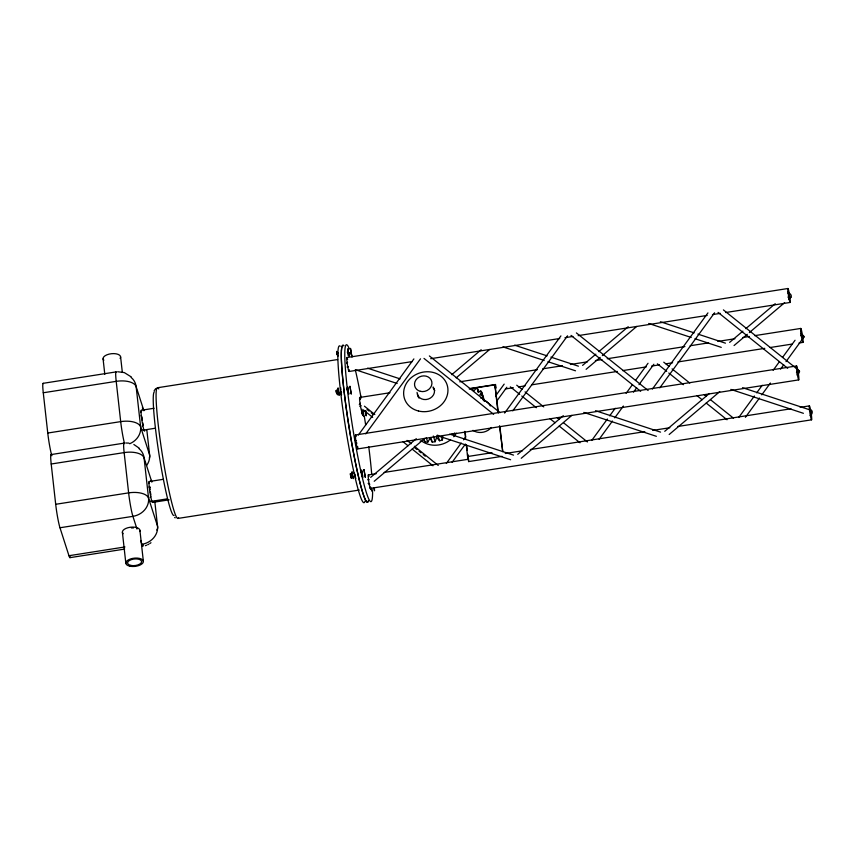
<?xml version="1.0" encoding="UTF-8"?>
<svg xmlns="http://www.w3.org/2000/svg" width="855" height="855" viewBox="0 0 855 855"><rect width="100%" height="100%" fill="white"/><g stroke="black" fill="none" stroke-linecap="round" stroke-linejoin="round"><path stroke-width="1.28" d="M347.344 391.098L347.301 389.42M348.038 355.306L348.274 349.727M348.359 353.286L348.038 348.498L348.434 349.524M470.271 389.175A9.362 8.24 -17.8 0 1 472.067 388.619L473.905 390.863L475.989 388.544A9.362 8.24 -17.8 0 1 477.731 389.025L477.656 391.911L480.788 391.034A9.362 8.24 -17.8 0 1 481.803 392.37L484.646 401.423M363.204 413.35L363.086 414.675L362.638 410.881M350.304 473.82L350.849 477.229M351.694 476.695L351.458 478.127M338.291 388.491L338.035 387.881L338.046 390.297M348.306 353.938L347.333 352.036M355.904 478.362L355.413 477.507M350.379 473.852L350.871 475.637L350.935 474.878M362.477 474.899C361.793 477.763 360.778 465.729 362.114 471.778M350.913 475.113L351.17 473.927L352.559 476.663M337.212 351.95L337.832 356.279L337.073 352.506M347.248 387.743L347.269 388.747M363.193 411.918L362.392 412.409L361.836 411.116M348.028 389.367L347.91 390.767L347.707 386.834M370.29 487.553L370.632 488.226M347.536 352.549L347.675 351.191M338.078 393.332L337.148 392.05M338.067 393.728L337.864 394.636M423.717 438.53L424.817 441.95A35.867 31.55 -17.8 0 0 427.735 442.163L430.183 438.188L432.202 442.056A35.867 31.55 -17.8 0 0 435.152 441.714L436.67 437.429L439.566 440.774A35.867 31.55 -17.8 0 0 442.42 439.898L442.805 436.584M336.261 390.425L337.661 394.732M336.806 352.474L336.688 351.875M348.851 353.275L348.562 353.115M149.935 486.816L150.053 489.744M154.124 390.799L155.749 388.555M348.648 353.874L348.947 354.601L348.851 352.591M370.771 488.6L371.626 488.6M351.266 478.202L350.753 477.443L351.672 476.801M336.977 393.503L337.244 392.531L337.308 393.215M362.734 415.167C360.671 409.182 364.422 416.588 363.364 413.403M358.341 435.056L413.884 358.918M365.748 433.88L420.51 358.822M446.321 463.431L461.176 443.061M463.517 439.844L465.868 436.638M495.579 395.908L504.172 384.119M452.081 462.32L465.409 444.055M496.648 401.23L506.844 387.251M504.621 413.072L560.912 335.908M512.776 410.87L567.538 335.812M591.703 440.475L607.381 419.003M609.69 415.829L615.194 408.284M626.106 393.321L632.401 384.707M635.489 380.464L648.037 363.268M599.109 439.31L612.437 421.045M614.745 417.871L623.38 406.04M633.512 392.156L636.665 387.817M638.984 384.654L653.872 364.241M652.397 389.036L707.94 312.898M659.804 387.86L714.556 312.802M738.731 417.475L754.399 395.993M756.718 392.819L762.222 385.274M773.134 370.311L779.418 361.697M782.517 357.454L795.054 340.258M745.389 417.326L759.464 398.035M761.773 394.86L770.408 383.029M780.54 369.146L783.693 364.807M786.012 361.644L804.021 336.945M346.906 389.175C347.579 389.1 348.22 387.315 348.38 391.163M481.803 392.37L479.858 394.796L482.819 395.715A9.362 8.24 -17.8 0 1 482.722 397.393L480.67 398.077M420.906 440.774L420.489 441.212A35.867 31.55 -17.8 0 1 420.147 441.127M451.761 374.672L481.194 349.727M456.196 377.846L489.68 349.46M370.685 477.347L416.31 438.679M374.212 481.29L424.785 438.412M582.597 365.384L595.85 354.152M598.789 351.662L628.222 326.717M586.124 369.328L600.189 357.411M602.315 355.605L636.708 326.46M517.713 454.336L563.327 415.669M521.24 458.28L571.813 415.402M729.625 342.374L742.877 331.142M745.806 328.651L775.25 303.707M734.06 345.548L747.313 334.316M749.343 332.595L784.634 302.681M788.684 299.25L790.811 297.444M664.73 431.326L709.351 393.514M669.176 434.5L719.75 391.633M362.883 415.145L363.642 416.267L363.503 413.211M149.903 543.513L150.972 542.722M497.877 411.362L494.927 384.868L495.505 384.515A7.054 0.588 81.1 0 0 496.178 387.924L495.483 388.341L494.927 384.868L469.203 388.886M147.712 544.753L148.877 544.122M145.382 545.661L146.6 545.201M351.394 476.459L350.689 476.577L350.785 477.496M43.135 383.318L116.077 371.904M51.813 455.726A17.634 1.475 81.1 0 1 47.762 433.036L43.274 392.766L116.205 381.351A17.634 8.261 -6.4 0 1 136.137 386.62L143.897 410.763M346.874 357.529L787.947 288.509M157.512 387.743L337.64 359.549M349.064 371.476L412.26 361.579M430.696 358.694L559.726 338.505M564.995 337.682L572.893 336.443M578.162 335.62L707.192 315.42M712.461 314.597L720.359 313.368M725.628 312.535L790.148 302.446M141.246 410.272L154.103 408.263M47.762 433.036L120.694 421.622A17.634 8.261 -6.4 0 1 140.626 426.891L149.604 454.849A17.634 8.261 -6.4 0 1 149.336 457.949M154.755 428.323L143.907 430.022A1.763 1.55 -17.8 0 1 142.561 429.723M359.699 397.468L389.976 392.734M459.755 381.811L537.442 369.649M542.711 368.826L562.462 365.737M570.36 364.497L587.471 361.825M595.379 360.586L601.963 359.56M607.221 358.737L684.908 346.574M690.177 345.751L708.603 342.866M717.826 341.423L734.937 338.74M742.835 337.511L749.418 336.475M754.687 335.652L800.772 328.438M469.78 388.544L495.505 384.515M51.065 454.571L124.007 443.157M361.889 411.405L365.833 410.795M505.401 388.95L513.299 387.71M518.568 386.888L525.152 385.862M531.735 384.825L617.321 371.433M622.59 370.61L646.284 366.902M651.553 366.079L659.451 364.839M666.034 363.813L672.618 362.777M677.887 361.954L764.787 348.359M770.045 347.536L792.435 344.031M799.019 342.994L802.963 342.385M362.402 412.217L363.108 412.11M70.26 556.829A17.634 1.475 81.1 0 1 68.956 555.718L59.978 527.759A17.634 1.475 81.1 0 1 55.693 504.29L51.204 464.009L124.146 452.594A17.634 8.261 -6.4 0 1 144.068 457.863L151.827 482.017M355.498 434.981L796.571 365.951M149.176 481.525L163.326 479.313M357.689 448.918L798.762 379.887A7.054 0.588 81.1 0 0 797.704 369.723A7.054 0.588 81.1 0 0 796.582 369.146A7.054 0.588 81.1 0 0 798.72 379.887M55.693 504.29L128.624 492.875A17.634 8.261 -6.4 0 1 148.556 498.144L157.534 526.092A17.634 8.261 -6.4 0 1 156.764 530.068M167.035 498.903L151.837 501.276A1.763 1.55 -17.8 0 1 150.491 500.966M152.425 502.441L169.151 499.822M466.253 444.611L467.578 456.538L492.02 452.712M368.313 474.92L376.211 473.681M384.119 472.441L468.38 459.253M505.252 453.492L522.362 450.809M530.26 449.57L644.809 431.647M652.718 430.407L669.828 427.735M677.726 426.495L790.961 408.776M800.173 407.333L809.396 405.89M468.636 461.582A7.054 0.588 81.1 0 1 468.572 459.616L467.535 454.657L468.636 461.582L502.077 456.346M59.978 527.759L132.91 516.345A17.634 15.518 -17.8 0 0 148.556 498.144L144.068 457.863A17.634 15.518 -17.8 0 0 139.098 448.715M177.84 518.451L359.282 490.054M370.204 488.408L811.587 419.826A7.054 0.588 81.1 0 0 810.529 409.663A7.054 0.588 81.1 0 0 809.407 409.085A7.054 0.588 81.1 0 0 811.545 419.816M68.956 555.718L124.958 546.954M69.939 557.652L124.638 549.092M337.052 391.312L336.165 390.853L337.298 391.911M347.173 389.762L347.878 389.645L347.686 388.758M117.68 371.743L124.328 372.598L131.339 376.97M125.696 442.997L128.966 443.114M660.37 321.737L694.153 332.873M697.915 334.102L725.435 343.165M648.689 323.468L691.235 337.479M694.987 338.708L721.267 347.365M742.503 387.678L811.331 410.347M730.833 389.41L803.401 413.307M514.603 345.163L547.136 355.872M550.887 357.112L578.408 366.175M502.922 346.884L544.207 360.489M547.959 361.718L575.49 370.792M595.486 410.689L660.552 432.117M583.805 412.42L656.373 436.317M367.575 368.174L400.108 378.883M355.894 369.894L397.18 383.5M449.709 434.116L513.524 455.127M436.777 435.43L510.595 459.744M353.575 477.827L351.929 473.499M451.91 433.848L452.968 434.319A35.867 31.55 -17.8 0 0 454.7 432.961M371.487 489.979L370.867 488.878M133.85 444.482L139.333 448.266M174.623 517.499L175.232 517.809M337.597 355.498L336.966 354.323M338.911 393.15C337.746 390.137 339.339 397.938 339.275 394.529M723.416 309.905L799.307 370.846M718.05 312.396L787.712 368.323M663.758 362.189L668.963 366.357M672.073 368.868L689.75 383.051M704.306 394.743L706.39 396.41M710.548 399.745L733.419 418.116M657.367 363.835L666.718 371.348M668.802 373.015L683.359 384.707M696.868 395.555L702.073 399.723M706.23 403.068L727.017 419.762M576.388 332.916L648.122 390.511M571.022 335.406L640.684 391.334M516.73 385.199L521.935 389.367M525.056 391.879L543.769 406.895M557.278 417.753L559.362 419.42M563.52 422.755L587.428 441.96M510.339 386.845L519.69 394.358M521.774 396.025L536.331 407.717M549.84 418.565L555.045 422.733M559.202 426.079L580 442.772M429.36 355.926L500.057 412.687M424.005 358.416L493.656 414.344M364.433 406.178L374.832 414.525M407.066 440.4L411.223 443.745M414.344 446.246L438.252 465.441M367.03 409.449L369.104 411.116M371.188 412.783L373.272 414.461M414.857 447.849L416.93 449.516M419.014 451.184L421.088 452.851M423.172 454.518L425.256 456.196M363.311 409.855L372.673 417.368M402.823 441.575L408.017 445.744M412.174 449.089L432.972 465.783M361.505 474.835L362.755 477.603L362.638 474.878M348.423 350.475L348.284 350.967M339.798 394.241L338.356 390.04M336.731 351.469L337.607 352.581L336.902 352.688L336.731 351.469L336.988 352.196M337.661 390.553L337.96 391.227M337.778 352.677L338.088 353.393M337.233 351.971L337.447 352.666M336.87 352.463L337.298 354.547M336.325 390.414L336.539 391.195M338.056 391.472L338.345 392.178L337.992 389.121M355.22 476.353L354.515 474.162M347.333 387.743L347.515 388.362M340.728 387.785L340.739 390.66M362.028 413.959L361.569 412.559M341.551 392.702L341.316 392.018M340.44 388.886L340.632 389.57M494.927 384.868L498.39 412.954M480.788 391.034L483.823 400.813M477.731 389.025L478.832 392.445M467.578 456.538L468.091 458.13L467.642 454.165M441.319 436.467L442.42 439.898M437.739 435.077L439.566 440.774M433.325 436.007L435.152 441.714M430.738 437.493L432.202 442.056M426.271 437.6L427.735 442.163M136.992 529.053L132.91 516.345A17.634 1.475 81.1 0 1 128.624 492.875L124.146 452.594A17.634 1.475 81.1 0 1 124.456 443.702M140.669 540.488L141.887 544.304A17.634 1.475 81.1 0 0 143.245 544.774M341.551 394.935L340.91 391.836M362.349 475.551L362.21 474.728M361.473 473.178L361.099 471.821M361.077 471.768L360.81 471.148L360.853 472.227M351.875 473.317L351.651 472.58L351.629 473.83M336.314 391.398L336.785 393.813L336.678 392.007M354.387 473.691L354.216 473.082M143.213 424.785L142.785 422.83M424.027 438.775L424.817 441.95M336.624 393.247L336.485 392.755M362.082 472.452L361.804 471.511L361.889 473.21M350.978 474.226C350.08 471.137 351.416 479.773 351.373 476.684M347.932 387.753L348.413 390.34M150.907 495.013L150.352 491.988M502.783 451.697L499.502 425.929M352.655 473.253C350.742 466.317 353.735 484.443 353.222 476.727M371.262 488.707L371.978 491.198L372.011 489.573M362.157 475.562L361.633 472.452M355.22 476.63L354.761 473.916M337.009 391.184C336.165 387.347 337.03 395.352 337.34 393.685M336.443 392.563L336.325 391.472M373.721 487.949L374.511 490.791L374.351 487.692M336.453 392.231L336.443 392.135M365.748 410.999L366.175 415.872L365.01 410.689M362.755 412.933L362.435 410.71M348.487 352.688L349.235 356.385L349.3 355.381M336.913 353.746L336.859 353.489M142.368 420.339L141.973 416.877M349.022 352.72L349.268 354.793M350.892 476.641L350.956 477.25L350.892 476.566M499.865 426.207L502.676 451.376M465.141 431.636L465.58 435.612M466.766 446.214L467.204 450.19M464.778 431.369L465.654 439.32M146.846 430.161L149.604 454.849A17.634 15.518 -17.8 0 1 146.804 465.216M154.787 501.415L157.534 526.092A17.634 15.518 -17.8 0 1 141.887 544.304M120.598 356.834L122.329 372.32M139.91 530.314L143.362 561.286M103.07 358.822L104.802 374.308M122.393 532.302L125.835 563.274M348.712 392.755L348.701 394.283L347.739 388.854M348.316 351.202L348.348 352.175M456.217 433.143A22.401 19.708 -17.8 0 1 453.706 436.734M450.467 439.844A22.401 19.708 -17.8 0 1 422.52 441.618M433.111 386.962A8.817 7.759 -17.8 0 1 428.312 399.061A8.817 7.759 -17.8 0 1 417.069 392.381M369.83 484.24A2.651 1.924 49.7 0 1 368.142 483.342M367.757 479.826A2.651 1.924 49.7 0 1 368.997 479.537M809.867 410.817A2.651 1.635 -71.8 0 1 812.25 411.939A2.651 1.635 -71.8 0 1 810.123 415.412M796.454 372.737A2.651 1.09 -51.2 0 1 798.859 370.749A2.651 1.09 -51.2 0 1 799.275 372.385A2.651 1.09 -51.2 0 1 797.01 374.907M348.477 366.645A2.651 1.635 -71.8 0 1 347.023 366.966M346.638 363.461A2.651 1.635 -71.8 0 1 347.59 362.264M787.883 293.169A2.651 1.924 49.7 0 1 790.757 294.558A2.651 1.924 49.7 0 1 790.779 297.476A2.651 1.924 49.7 0 1 787.915 297.059M800.761 333.877A2.651 0.802 36.1 0 1 803.668 335.994A2.651 0.802 36.1 0 1 803.24 337.03M802.407 336.688A2.651 0.802 36.1 0 1 800.75 335.534M361.173 405.644A2.651 1.09 -51.2 0 1 359.891 406.531M359.303 404.725A2.651 1.09 -51.2 0 1 360.404 403.239M356.973 443.147A2.651 0.802 36.1 0 1 355.466 442.078M354.889 440.261A2.651 0.802 36.1 0 1 356.054 440.667M174.089 515.415A62.618 5.226 81.1 0 1 159.447 456.976A62.618 5.226 81.1 0 1 154.317 391.857M178.577 517.649A66.188 5.525 81.1 0 1 161.873 451.697A66.188 5.525 81.1 0 1 158.795 388.929M368.302 501.233A79.44 6.626 81.1 0 1 353.243 451.408A78.767 6.573 81.1 0 1 351.17 439.876A79.44 6.626 81.1 0 1 341.444 350.336M343.753 345.666A79.44 6.626 81.1 0 0 341.915 346.959A78.756 6.573 81.1 0 0 341.455 350.358M354.633 439.267A79.44 6.626 81.1 0 1 344.907 349.727A78.756 6.573 81.1 0 1 345.388 346.457A79.44 6.626 81.1 0 1 349.364 349.011M350.924 353.414A79.44 6.626 81.1 0 1 352.046 357.112M355.295 369.723A79.44 6.626 81.1 0 1 360.66 395.48M360.671 395.544A78.756 6.573 81.1 0 1 361.131 398.067M364.241 415.979A79.376 6.616 81.1 0 1 365.662 424.967M368.729 446.62A79.376 6.616 81.1 0 1 371.722 474.429M372.598 491.529A79.376 6.616 81.1 0 1 372 499.972A79.44 6.626 81.1 0 1 356.717 450.863A78.767 6.573 81.1 0 1 354.643 439.331M365.042 501.051A79.376 6.616 81.1 0 1 345.709 428.473A79.376 6.616 81.1 0 1 340.279 346.254M368.516 500.506A79.365 6.616 81.1 0 1 349.182 427.917A79.365 6.616 81.1 0 1 343.753 345.709M357.764 446.759A7.054 0.588 81.1 0 1 356.995 447.112A7.054 0.588 81.1 0 1 355.434 437.386A7.054 0.588 81.1 0 1 356.129 436.574M349.171 369.659A7.054 0.588 81.1 0 1 348.284 369.317A7.054 0.588 81.1 0 1 346.777 359.57A7.054 0.588 81.1 0 1 347.6 359.463M361.964 409.256A7.054 0.588 81.1 0 1 361.163 409.481A7.054 0.588 81.1 0 1 359.613 399.627A7.054 0.588 81.1 0 1 360.415 399.392M370.61 487.051A7.054 0.588 81.1 0 1 369.755 486.816A7.054 0.588 81.1 0 1 368.249 477.197A7.054 0.588 81.1 0 1 368.954 476.513M418.993 398.088A8.817 7.759 -17.8 0 1 417.582 393.973M433.1 387.946A8.817 7.759 -17.8 0 1 434.682 390.575M483.492 399.178A9.362 8.24 -17.8 0 1 484.368 400.364M491.379 427.479A13.231 11.639 -17.8 0 1 472.954 430.354M483.011 399.862A13.231 11.639 -17.8 0 1 490.343 405.965M152.65 501.458A10.581 0.887 81.1 0 1 150.053 492.865A10.581 0.887 81.1 0 1 149.475 481.899M150.031 487.361A1.763 1.55 -17.8 0 1 148.941 487.029M148.535 483.396A1.763 1.55 -17.8 0 1 149.198 482.872M150.095 497.343A1.763 1.55 -17.8 0 1 150.907 496.744M144.709 430.514A10.581 0.887 81.1 0 1 142.016 420.959A10.581 0.887 81.1 0 1 141.599 410.795M141.513 416.032A1.763 1.55 -17.8 0 1 141.011 415.776M142.154 426.089A1.763 1.55 -17.8 0 1 143.223 425.416M140.605 412.142A1.763 1.55 -17.8 0 1 141.503 411.522M131.403 527.963A7.054 3.302 -6.4 0 1 133.433 527.963M123.152 533.712A8.817 4.125 -6.4 0 1 130.291 527.246A8.817 4.125 -6.4 0 1 139.696 531.511M103.84 360.233A8.817 4.125 -6.4 0 1 111.417 353.714A8.817 4.125 -6.4 0 1 120.138 358.448M51.204 464.009A17.634 1.475 81.1 0 1 51.61 455.32M151.196 480.318A17.634 15.518 -17.8 0 1 151.901 481.664M43.274 392.766A17.634 1.475 81.1 0 1 43.477 383.66M116.526 372.459A17.634 1.475 81.1 0 0 116.205 381.351L120.694 421.622A17.634 1.475 81.1 0 0 124.37 442.933M131.168 377.461A17.634 15.518 -17.8 0 1 136.137 386.62L140.626 426.891A17.634 15.518 -17.8 0 1 129.693 443.756M142.379 407.76A17.634 15.518 -17.8 0 1 143.971 410.421M349.952 386.342L351.223 393.899L349.952 386.342M363.963 469.641L365.288 477.197L363.963 469.641M336.795 352.623L336.849 353.404L336.742 352.666M350.486 348.445L351.768 356.001L350.486 348.445M418.512 411.02A22.401 19.708 -17.8 0 0 447.56 386.513A22.401 19.708 -17.8 0 0 411.298 377.621A22.401 19.708 -17.8 0 0 418.512 411.02M787.957 291.705A7.054 0.588 81.1 0 0 790.106 302.435A7.054 0.588 81.1 0 0 789.08 292.282A7.054 0.588 81.1 0 0 787.957 291.705M800.782 331.644A7.054 0.588 81.1 0 0 802.92 342.374A7.054 0.588 81.1 0 0 801.905 332.221A7.054 0.588 81.1 0 0 800.782 331.644M420.361 391.334A8.817 7.759 -17.8 0 0 431.796 381.683A8.817 7.759 -17.8 0 0 417.529 378.188A8.817 7.759 -17.8 0 0 420.361 391.334M130.868 565.422A7.054 3.302 -6.4 0 0 141.62 561.799A7.054 3.302 -6.4 0 0 131.317 559.63A7.054 3.302 -6.4 0 0 130.868 565.422M129.939 566.202A8.817 4.125 -6.4 0 0 143.373 561.671A8.817 4.125 -6.4 0 0 130.494 558.967A8.817 4.125 -6.4 0 0 129.939 566.202"/></g></svg>
